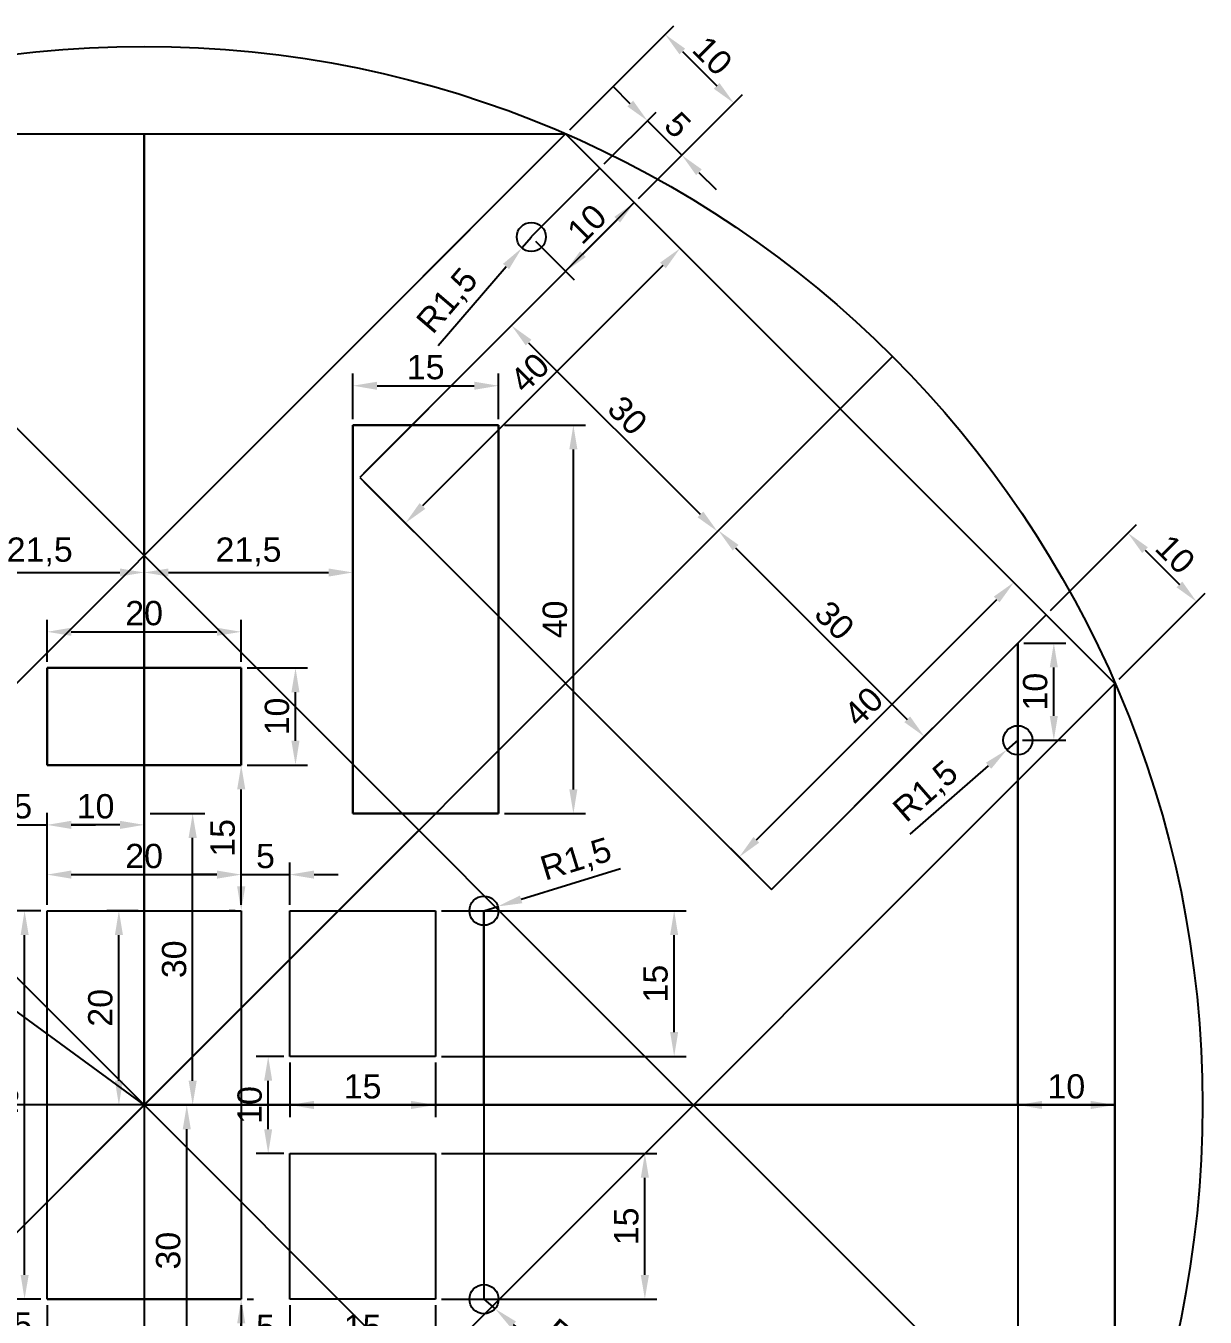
# Model space of a CAD drawing. Header units: millimetres. Extents: x -109 to 109, y -109 to 111.
# Drawn here: x -12.2 to 109.3, y -21.8 to 111.1 of the extents above; entities that cross this region are included whole.
import ezdxf

# ---------------------------------------------------------------- set-up
doc = ezdxf.new("R2010")
doc.units = ezdxf.units.MM
for name, color, linetype in [('Annotation', 2, 'Continuous'), ('Final', 1, 'Continuous'), ('Holes', 4, 'Continuous'), ('Plate', 7, 'Continuous')]:
    doc.layers.add(name, color=color, linetype=linetype)
doc.styles.get("Standard").update_dxf_attribs({"font": 'arial.ttf'})
doc.dimstyles.new('ISO-25', dxfattribs={"dimtxt": 2.5, "dimasz": 2.5, "dimexe": 1.25, "dimexo": 0.625, "dimtad": 1, "dimtxsty": 'Standard', "dimcen": 2.5, "dimadec": 0, "dimazin": 0, "dimtfac": 1, "dimtmove": 0, "dimatfit": 3, "dimfxl": 1, "dimarcsym": 0})

# ---------------------------------------------------------------- blocks, each defined once
blk = doc.blocks.new('*D1')
at = {"layer": 'Annotation', "color": 0, "lineweight": -2, "transparency": 16777216}
for p, q in [((15, -20.62), (15, -26.02)), ((30, -20.62), (30, -26.02)), ((27.5, -24.77), (17.5, -24.77))]:
    blk.add_line(p, q, dxfattribs=at)
at = {"layer": 'Annotation', "color": 0, "transparency": 16777216}
for points in [[(17.5, -24.35), (17.5, -25.18), (15, -24.77)], [(27.5, -24.35), (27.5, -25.18), (30, -24.77)]]:
    blk.add_solid(points, dxfattribs=at)
at = {"layer": 'Defpoints', "color": 0, "transparency": 16777216}
for p in [(15, -20), (30, -20), (15, -24.77)]:
    blk.add_point(p, dxfattribs=at)
at = {"layer": 'Annotation', "color": 0, "transparency": 16777216, "insert": (22.5, -22.87), "char_height": 2.5, "attachment_point": 5}
blk.add_mtext('15', dxfattribs=at)
blk = doc.blocks.new('*D2')
at = {"layer": 'Annotation', "color": 0, "lineweight": -2, "transparency": 16777216}
for p, q in [((30.62, -5), (52.82, -5)), ((51.57, -17.5), (51.57, -7.5)), ((30.62, -20), (52.82, -20))]:
    blk.add_line(p, q, dxfattribs=at)
at = {"layer": 'Annotation', "color": 0, "transparency": 16777216}
for points in [[(51.15, -7.5), (51.99, -7.5), (51.57, -5)], [(51.15, -17.5), (51.99, -17.5), (51.57, -20)]]:
    blk.add_solid(points, dxfattribs=at)
at = {"layer": 'Defpoints', "color": 0, "transparency": 16777216}
for p in [(30, -5), (51.57, -5), (30, -20)]:
    blk.add_point(p, dxfattribs=at)
at = {"layer": 'Annotation', "color": 0, "transparency": 16777216, "insert": (49.67, -12.5), "char_height": 2.5, "attachment_point": 5, "rotation": 90}
blk.add_mtext('15', dxfattribs=at)
blk = doc.blocks.new('*D3')
at = {"layer": 'Annotation', "color": 0, "lineweight": -2, "transparency": 16777216}
for p, q in [((15, 4.38), (15, -1.25)), ((30, 4.38), (30, -1.25)), ((27.5, 0), (17.5, 0))]:
    blk.add_line(p, q, dxfattribs=at)
at = {"layer": 'Annotation', "color": 0, "transparency": 16777216}
for points in [[(17.5, 0.42), (17.5, -0.42), (15, 0)], [(27.5, 0.42), (27.5, -0.42), (30, 0)]]:
    blk.add_solid(points, dxfattribs=at)
at = {"layer": 'Defpoints', "color": 0, "transparency": 16777216}
for p in [(15, 5), (30, 5), (15, 0)]:
    blk.add_point(p, dxfattribs=at)
at = {"layer": 'Annotation', "color": 0, "transparency": 16777216, "insert": (22.5, 1.9), "char_height": 2.5, "attachment_point": 5}
blk.add_mtext('15', dxfattribs=at)
blk = doc.blocks.new('*D4')
at = {"layer": 'Annotation', "color": 0, "lineweight": -2, "transparency": 16777216}
for p, q in [((30.62, 20), (55.84, 20)), ((54.59, 7.5), (54.59, 17.5)), ((30.62, 5), (55.84, 5))]:
    blk.add_line(p, q, dxfattribs=at)
at = {"layer": 'Annotation', "color": 0, "transparency": 16777216}
for points in [[(54.17, 17.5), (55, 17.5), (54.59, 20)], [(54.17, 7.5), (55, 7.5), (54.59, 5)]]:
    blk.add_solid(points, dxfattribs=at)
at = {"layer": 'Defpoints', "color": 0, "transparency": 16777216}
for p in [(30, 20), (54.59, 20), (30, 5)]:
    blk.add_point(p, dxfattribs=at)
at = {"layer": 'Annotation', "color": 0, "transparency": 16777216, "insert": (52.68, 12.5), "char_height": 2.5, "attachment_point": 5, "rotation": 90}
blk.add_mtext('15', dxfattribs=at)
blk = doc.blocks.new('*D5')
at = {"layer": 'Annotation', "color": 0, "lineweight": -2, "transparency": 16777216}
for p, q in [((49.07, 24.31), (38.82, 21.17)), ((35, 20), (36.43, 20.44))]:
    blk.add_line(p, q, dxfattribs=at)
at = {"layer": 'Annotation', "color": 0, "transparency": 16777216}
blk.add_solid([(38.7, 21.57), (38.95, 20.77), (36.43, 20.44)], dxfattribs=at)
at = {"layer": 'Defpoints', "color": 0, "transparency": 16777216}
for p in [(35, 20), (36.43, 20.44)]:
    blk.add_point(p, dxfattribs=at)
at = {"layer": 'Annotation', "color": 0, "transparency": 16777216, "insert": (44.52, 25.14), "char_height": 2.5, "attachment_point": 5, "rotation": 17.0499}
blk.add_mtext('R1,5', dxfattribs=at)
blk = doc.blocks.new('*D6')
at = {"layer": 'Annotation', "color": 0, "lineweight": -2, "transparency": 16777216}
for p, q in [((35, -20), (36.14, -20.98)), ((46.14, -29.61), (38.03, -22.61))]:
    blk.add_line(p, q, dxfattribs=at)
at = {"layer": 'Annotation', "color": 0, "transparency": 16777216}
blk.add_solid([(38.3, -22.3), (37.76, -22.93), (36.14, -20.98)], dxfattribs=at)
at = {"layer": 'Defpoints', "color": 0, "transparency": 16777216}
for p in [(35, -20), (36.14, -20.98)]:
    blk.add_point(p, dxfattribs=at)
at = {"layer": 'Annotation', "color": 0, "transparency": 16777216, "insert": (44.42, -25.31), "char_height": 2.5, "attachment_point": 5, "rotation": 319.2428}
blk.add_mtext('R1,5', dxfattribs=at)
blk = doc.blocks.new('*D13')
at = {"layer": 'Annotation', "color": 0, "lineweight": -2, "transparency": 16777216}
for p, q in [((-10, 20.62), (-10, 24.97)), ((10, 20.62), (10, 24.97)), ((-7.5, 23.72), (7.5, 23.72))]:
    blk.add_line(p, q, dxfattribs=at)
at = {"layer": 'Annotation', "color": 0, "transparency": 16777216}
for points in [[(-7.5, 24.14), (-7.5, 23.3), (-10, 23.72)], [(7.5, 24.14), (7.5, 23.3), (10, 23.72)]]:
    blk.add_solid(points, dxfattribs=at)
at = {"layer": 'Defpoints', "color": 0, "transparency": 16777216}
for p in [(10, 23.72), (-10, 20), (10, 20)]:
    blk.add_point(p, dxfattribs=at)
at = {"layer": 'Annotation', "color": 0, "transparency": 16777216, "insert": (0, 25.62), "char_height": 2.5, "attachment_point": 5}
blk.add_mtext('20', dxfattribs=at)
blk = doc.blocks.new('*D14')
at = {"layer": 'Annotation', "color": 0, "lineweight": -2, "transparency": 16777216}
for p, q in [((-10.62, 20), (-13.56, 20)), ((-12.31, -17.5), (-12.31, 17.5)), ((-10.62, -20), (-13.56, -20))]:
    blk.add_line(p, q, dxfattribs=at)
at = {"layer": 'Annotation', "color": 0, "transparency": 16777216}
for points in [[(-12.72, 17.5), (-11.89, 17.5), (-12.31, 20)], [(-12.72, -17.5), (-11.89, -17.5), (-12.31, -20)]]:
    blk.add_solid(points, dxfattribs=at)
at = {"layer": 'Defpoints', "color": 0, "transparency": 16777216}
for p in [(-12.31, 20), (-10, 20), (-10, -20)]:
    blk.add_point(p, dxfattribs=at)
at = {"layer": 'Annotation', "color": 0, "transparency": 16777216, "insert": (-14.21, 0), "char_height": 2.5, "attachment_point": 5, "rotation": 90}
blk.add_mtext('40', dxfattribs=at)
blk = doc.blocks.new('*D15')
at = {"layer": 'Annotation', "color": 0, "lineweight": -2, "transparency": 16777216}
for p, q in [((-0.62, 20), (-3.85, 20)), ((-2.6, 2.5), (-2.6, 17.5)), ((-0.62, 0), (-3.85, 0))]:
    blk.add_line(p, q, dxfattribs=at)
at = {"layer": 'Annotation', "color": 0, "transparency": 16777216}
for points in [[(-3.01, 17.5), (-2.18, 17.5), (-2.6, 20)], [(-3.01, 2.5), (-2.18, 2.5), (-2.6, 0)]]:
    blk.add_solid(points, dxfattribs=at)
at = {"layer": 'Defpoints', "color": 0, "transparency": 16777216}
for p in [(-2.6, 20), (0, 20), (0, 0)]:
    blk.add_point(p, dxfattribs=at)
at = {"layer": 'Annotation', "color": 0, "transparency": 16777216, "insert": (-4.5, 10), "char_height": 2.5, "attachment_point": 5, "rotation": 90}
blk.add_mtext('20', dxfattribs=at)
blk = doc.blocks.new('*D16')
at = {"layer": 'Annotation', "color": 0, "lineweight": -2, "transparency": 16777216}
for p, q in [((-10, 20.62), (-10, 30.09)), ((0, 20.62), (0, 30.09)), ((-2.5, 28.84), (-7.5, 28.84))]:
    blk.add_line(p, q, dxfattribs=at)
at = {"layer": 'Annotation', "color": 0, "transparency": 16777216}
for points in [[(-7.5, 29.26), (-7.5, 28.42), (-10, 28.84)], [(-2.5, 29.26), (-2.5, 28.42), (0, 28.84)]]:
    blk.add_solid(points, dxfattribs=at)
at = {"layer": 'Defpoints', "color": 0, "transparency": 16777216}
for p in [(-10, 28.84), (-10, 20), (0, 20)]:
    blk.add_point(p, dxfattribs=at)
at = {"layer": 'Annotation', "color": 0, "transparency": 16777216, "insert": (-5, 30.74), "char_height": 2.5, "attachment_point": 5}
blk.add_mtext('10', dxfattribs=at)
blk = doc.blocks.new('*D17')
at = {"layer": 'Annotation', "color": 0, "lineweight": -2, "transparency": 16777216}
for p, q in [((-15, 20.62), (-15, 30.09)), ((-10, 20.62), (-10, 30.09)), ((-17.5, 28.84), (-20, 28.84)), ((-15, 28.84), (-10, 28.84)), ((-7.5, 28.84), (-5, 28.84))]:
    blk.add_line(p, q, dxfattribs=at)
at = {"layer": 'Annotation', "color": 0, "transparency": 16777216}
for points in [[(-17.5, 29.26), (-17.5, 28.42), (-15, 28.84)], [(-7.5, 29.26), (-7.5, 28.42), (-10, 28.84)]]:
    blk.add_solid(points, dxfattribs=at)
at = {"layer": 'Defpoints', "color": 0, "transparency": 16777216}
for p in [(-10, 28.84), (-15, 20), (-10, 20)]:
    blk.add_point(p, dxfattribs=at)
at = {"layer": 'Annotation', "color": 0, "transparency": 16777216, "insert": (-12.5, 30.74), "char_height": 2.5, "attachment_point": 5}
blk.add_mtext('5', dxfattribs=at)
blk = doc.blocks.new('*D18')
at = {"layer": 'Annotation', "color": 0, "lineweight": -2, "transparency": 16777216}
for p, q in [((10, 20.62), (10, 24.97)), ((15, 20.62), (15, 24.97)), ((7.5, 23.72), (5, 23.72)), ((10, 23.72), (15, 23.72)), ((17.5, 23.72), (20, 23.72))]:
    blk.add_line(p, q, dxfattribs=at)
at = {"layer": 'Annotation', "color": 0, "transparency": 16777216}
for points in [[(7.5, 24.14), (7.5, 23.3), (10, 23.72)], [(17.5, 24.14), (17.5, 23.3), (15, 23.72)]]:
    blk.add_solid(points, dxfattribs=at)
at = {"layer": 'Defpoints', "color": 0, "transparency": 16777216}
for p in [(15, 23.72), (10, 20), (15, 20)]:
    blk.add_point(p, dxfattribs=at)
at = {"layer": 'Annotation', "color": 0, "transparency": 16777216, "insert": (12.5, 25.62), "char_height": 2.5, "attachment_point": 5}
blk.add_mtext('5', dxfattribs=at)
blk = doc.blocks.new('*D19')
at = {"layer": 'Annotation', "color": 0, "lineweight": -2, "transparency": 16777216}
for p, q in [((10, -20.62), (10, -26.02)), ((15, -20.62), (15, -26.02)), ((7.5, -24.77), (5, -24.77)), ((10, -24.77), (15, -24.77)), ((17.5, -24.77), (20, -24.77))]:
    blk.add_line(p, q, dxfattribs=at)
at = {"layer": 'Annotation', "color": 0, "transparency": 16777216}
for points in [[(7.5, -24.35), (7.5, -25.18), (10, -24.77)], [(17.5, -24.35), (17.5, -25.18), (15, -24.77)]]:
    blk.add_solid(points, dxfattribs=at)
at = {"layer": 'Defpoints', "color": 0, "transparency": 16777216}
for p in [(10, -20), (15, -20), (15, -24.77)]:
    blk.add_point(p, dxfattribs=at)
at = {"layer": 'Annotation', "color": 0, "transparency": 16777216, "insert": (12.5, -22.87), "char_height": 2.5, "attachment_point": 5}
blk.add_mtext('5', dxfattribs=at)
blk = doc.blocks.new('*D20')
at = {"layer": 'Annotation', "color": 0, "lineweight": -2, "transparency": 16777216}
for p, q in [((-15, -20.62), (-15, -25.77)), ((-10, -20.62), (-10, -25.77)), ((-17.5, -24.52), (-20, -24.52)), ((-15, -24.52), (-10, -24.52)), ((-7.5, -24.52), (-5, -24.52))]:
    blk.add_line(p, q, dxfattribs=at)
at = {"layer": 'Annotation', "color": 0, "transparency": 16777216}
for points in [[(-17.5, -24.1), (-17.5, -24.93), (-15, -24.52)], [(-7.5, -24.1), (-7.5, -24.93), (-10, -24.52)]]:
    blk.add_solid(points, dxfattribs=at)
at = {"layer": 'Defpoints', "color": 0, "transparency": 16777216}
for p in [(-15, -20), (-10, -20), (-10, -24.52)]:
    blk.add_point(p, dxfattribs=at)
at = {"layer": 'Annotation', "color": 0, "transparency": 16777216, "insert": (-12.5, -22.62), "char_height": 2.5, "attachment_point": 5}
blk.add_mtext('5', dxfattribs=at)
blk = doc.blocks.new('*D21')
at = {"layer": 'Annotation', "color": 0, "lineweight": -2, "transparency": 16777216}
for p, q in [((14.38, 5), (11.53, 5)), ((12.78, -2.5), (12.78, 2.5)), ((14.38, -5), (11.53, -5))]:
    blk.add_line(p, q, dxfattribs=at)
at = {"layer": 'Annotation', "color": 0, "transparency": 16777216}
for points in [[(12.36, 2.5), (13.19, 2.5), (12.78, 5)], [(12.36, -2.5), (13.19, -2.5), (12.78, -5)]]:
    blk.add_solid(points, dxfattribs=at)
at = {"layer": 'Defpoints', "color": 0, "transparency": 16777216}
for p in [(12.78, 5), (15, 5), (15, -5)]:
    blk.add_point(p, dxfattribs=at)
at = {"layer": 'Annotation', "color": 0, "transparency": 16777216, "insert": (10.88, 0), "char_height": 2.5, "attachment_point": 5, "rotation": 90}
blk.add_mtext('10', dxfattribs=at)
blk = doc.blocks.new('*D25')
at = {"layer": 'Annotation', "color": 0, "lineweight": -2, "transparency": 16777216}
for p, q in [((10.62, -20), (11.25, -20)), ((10, -32.5), (10, -22.5)), ((10.62, -35), (11.25, -35))]:
    blk.add_line(p, q, dxfattribs=at)
at = {"layer": 'Annotation', "color": 0, "transparency": 16777216}
for points in [[(9.58, -22.5), (10.42, -22.5), (10, -20)], [(9.58, -32.5), (10.42, -32.5), (10, -35)]]:
    blk.add_solid(points, dxfattribs=at)
at = {"layer": 'Defpoints', "color": 0, "transparency": 16777216}
for p in [(10, -20), (10, -20), (10, -35)]:
    blk.add_point(p, dxfattribs=at)
at = {"layer": 'Annotation', "color": 0, "transparency": 16777216, "insert": (8.1, -27.5), "char_height": 2.5, "attachment_point": 5, "rotation": 90}
blk.add_mtext('15', dxfattribs=at)
blk = doc.blocks.new('*D26')
at = {"layer": 'Annotation', "color": 0, "lineweight": -2, "transparency": 16777216}
for p, q in [((9.37, 35), (8.75, 35)), ((10, 22.5), (10, 32.5)), ((9.37, 20), (8.75, 20))]:
    blk.add_line(p, q, dxfattribs=at)
at = {"layer": 'Annotation', "color": 0, "transparency": 16777216}
for points in [[(9.58, 32.5), (10.42, 32.5), (10, 35)], [(9.58, 22.5), (10.42, 22.5), (10, 20)]]:
    blk.add_solid(points, dxfattribs=at)
at = {"layer": 'Defpoints', "color": 0, "transparency": 16777216}
for p in [(10, 35), (10, 35), (10, 20)]:
    blk.add_point(p, dxfattribs=at)
at = {"layer": 'Annotation', "color": 0, "transparency": 16777216, "insert": (8.1, 27.5), "char_height": 2.5, "attachment_point": 5, "rotation": 90}
blk.add_mtext('15', dxfattribs=at)
blk = doc.blocks.new('*D27')
at = {"layer": 'Annotation', "color": 0, "lineweight": -2, "transparency": 16777216}
for p, q in [((-10, 45.62), (-10, 49.97)), ((10, 45.62), (10, 49.97)), ((-7.5, 48.72), (7.5, 48.72))]:
    blk.add_line(p, q, dxfattribs=at)
at = {"layer": 'Annotation', "color": 0, "transparency": 16777216}
for points in [[(-7.5, 49.14), (-7.5, 48.31), (-10, 48.72)], [(7.5, 49.14), (7.5, 48.31), (10, 48.72)]]:
    blk.add_solid(points, dxfattribs=at)
at = {"layer": 'Defpoints', "color": 0, "transparency": 16777216}
for p in [(10, 48.72), (-10, 45), (10, 45)]:
    blk.add_point(p, dxfattribs=at)
at = {"layer": 'Annotation', "color": 0, "transparency": 16777216, "insert": (0, 50.63), "char_height": 2.5, "attachment_point": 5}
blk.add_mtext('20', dxfattribs=at)
blk = doc.blocks.new('*D28')
at = {"layer": 'Annotation', "color": 0, "lineweight": -2, "transparency": 16777216}
for p, q in [((10.62, 45), (16.84, 45)), ((15.59, 37.5), (15.59, 42.5)), ((10.62, 35), (16.84, 35))]:
    blk.add_line(p, q, dxfattribs=at)
at = {"layer": 'Annotation', "color": 0, "transparency": 16777216}
for points in [[(15.17, 42.5), (16, 42.5), (15.59, 45)], [(15.17, 37.5), (16, 37.5), (15.59, 35)]]:
    blk.add_solid(points, dxfattribs=at)
at = {"layer": 'Defpoints', "color": 0, "transparency": 16777216}
for p in [(10, 45), (15.59, 45), (10, 35)]:
    blk.add_point(p, dxfattribs=at)
at = {"layer": 'Annotation', "color": 0, "transparency": 16777216, "insert": (13.69, 40), "char_height": 2.5, "attachment_point": 5, "rotation": 90}
blk.add_mtext('10', dxfattribs=at)
blk = doc.blocks.new('*D29')
at = {"layer": 'Annotation', "color": 0, "lineweight": -2, "transparency": 16777216}
for p, q in [((37.12, 70), (45.46, 70)), ((44.21, 32.5), (44.21, 67.5)), ((37.12, 30), (45.46, 30))]:
    blk.add_line(p, q, dxfattribs=at)
at = {"layer": 'Annotation', "color": 0, "transparency": 16777216}
for points in [[(43.79, 67.5), (44.62, 67.5), (44.21, 70)], [(43.79, 32.5), (44.62, 32.5), (44.21, 30)]]:
    blk.add_solid(points, dxfattribs=at)
at = {"layer": 'Defpoints', "color": 0, "transparency": 16777216}
for p in [(36.5, 70), (44.21, 70), (36.5, 30)]:
    blk.add_point(p, dxfattribs=at)
at = {"layer": 'Annotation', "color": 0, "transparency": 16777216, "insert": (42.31, 50), "char_height": 2.5, "attachment_point": 5, "rotation": 90}
blk.add_mtext('40', dxfattribs=at)
blk = doc.blocks.new('*D30')
at = {"layer": 'Annotation', "color": 0, "lineweight": -2, "transparency": 16777216}
for p, q in [((21.5, 70.62), (21.5, 75.31)), ((36.5, 70.62), (36.5, 75.31)), ((24, 74.06), (34, 74.06))]:
    blk.add_line(p, q, dxfattribs=at)
at = {"layer": 'Annotation', "color": 0, "transparency": 16777216}
for points in [[(24, 74.47), (24, 73.64), (21.5, 74.06)], [(34, 74.47), (34, 73.64), (36.5, 74.06)]]:
    blk.add_solid(points, dxfattribs=at)
at = {"layer": 'Defpoints', "color": 0, "transparency": 16777216}
for p in [(36.5, 74.06), (21.5, 70), (36.5, 70)]:
    blk.add_point(p, dxfattribs=at)
at = {"layer": 'Annotation', "color": 0, "transparency": 16777216, "insert": (29, 75.96), "char_height": 2.5, "attachment_point": 5}
blk.add_mtext('15', dxfattribs=at)
blk = doc.blocks.new('*D34')
at = {"layer": 'Annotation', "color": 0, "lineweight": -2, "transparency": 16777216}
for p, q in [((0.62, 0), (5.64, 0)), ((4.39, -27.5), (4.39, -2.5)), ((0.62, -30), (5.64, -30))]:
    blk.add_line(p, q, dxfattribs=at)
at = {"layer": 'Annotation', "color": 0, "transparency": 16777216}
for points in [[(3.98, -2.5), (4.81, -2.5), (4.39, 0)], [(3.98, -27.5), (4.81, -27.5), (4.39, -30)]]:
    blk.add_solid(points, dxfattribs=at)
at = {"layer": 'Defpoints', "color": 0, "transparency": 16777216}
for p in [(0, 0), (4.39, 0), (0, -30)]:
    blk.add_point(p, dxfattribs=at)
at = {"layer": 'Annotation', "color": 0, "transparency": 16777216, "insert": (2.49, -15), "char_height": 2.5, "attachment_point": 5, "rotation": 90}
blk.add_mtext('30', dxfattribs=at)
blk = doc.blocks.new('*D40')
at = {"layer": 'Annotation', "color": 0, "lineweight": -2, "transparency": 16777216}
for p, q in [((0.62, 30), (6.25, 30)), ((5, 2.5), (5, 27.5)), ((0.62, 0), (6.25, 0))]:
    blk.add_line(p, q, dxfattribs=at)
at = {"layer": 'Annotation', "color": 0, "transparency": 16777216}
for points in [[(4.58, 27.5), (5.42, 27.5), (5, 30)], [(4.58, 2.5), (5.42, 2.5), (5, 0)]]:
    blk.add_solid(points, dxfattribs=at)
at = {"layer": 'Defpoints', "color": 0, "transparency": 16777216}
for p in [(0, 30), (5, 30), (0, 0)]:
    blk.add_point(p, dxfattribs=at)
at = {"layer": 'Annotation', "color": 0, "transparency": 16777216, "insert": (3.1, 15), "char_height": 2.5, "attachment_point": 5, "rotation": 90}
blk.add_mtext('30', dxfattribs=at)
blk = doc.blocks.new('*D41')
at = {"layer": 'Annotation', "color": 0, "lineweight": -2, "transparency": 16777216}
for p, q in [((0, 30.62), (0, 56.08)), ((21.5, 30.62), (21.5, 56.08)), ((2.5, 54.83), (19, 54.83))]:
    blk.add_line(p, q, dxfattribs=at)
at = {"layer": 'Annotation', "color": 0, "transparency": 16777216}
for points in [[(2.5, 55.24), (2.5, 54.41), (0, 54.83)], [(19, 55.24), (19, 54.41), (21.5, 54.83)]]:
    blk.add_solid(points, dxfattribs=at)
at = {"layer": 'Defpoints', "color": 0, "transparency": 16777216}
for p in [(21.5, 54.83), (0, 30), (21.5, 30)]:
    blk.add_point(p, dxfattribs=at)
at = {"layer": 'Annotation', "color": 0, "transparency": 16777216, "insert": (10.75, 56.95), "char_height": 2.5, "attachment_point": 5}
blk.add_mtext('21,5', dxfattribs=at)
blk = doc.blocks.new('*D42')
at = {"layer": 'Annotation', "color": 0, "lineweight": -2, "transparency": 16777216}
for p, q in [((-21.5, 30.62), (-21.5, 56.08)), ((0, 30.72), (0, 56.08)), ((-19, 54.83), (-2.5, 54.83))]:
    blk.add_line(p, q, dxfattribs=at)
at = {"layer": 'Annotation', "color": 0, "transparency": 16777216}
for points in [[(-19, 55.24), (-19, 54.41), (-21.5, 54.83)], [(-2.5, 55.24), (-2.5, 54.41), (0, 54.83)]]:
    blk.add_solid(points, dxfattribs=at)
at = {"layer": 'Defpoints', "color": 0, "transparency": 16777216}
for p in [(0, 54.83), (-21.5, 30), (0, 30.09)]:
    blk.add_point(p, dxfattribs=at)
at = {"layer": 'Annotation', "color": 0, "transparency": 16777216, "insert": (-10.75, 56.95), "char_height": 2.5, "attachment_point": 5}
blk.add_mtext('21,5', dxfattribs=at)
blk = doc.blocks.new('*D43')
at = {"layer": 'Annotation', "color": 0, "lineweight": -2, "transparency": 16777216}
for p, q in [((39.88, 89.37), (38.9, 88.24)), ((30.29, 78.21), (37.27, 86.34))]:
    blk.add_line(p, q, dxfattribs=at)
at = {"layer": 'Annotation', "color": 0, "transparency": 16777216}
blk.add_solid([(36.96, 86.61), (37.59, 86.07), (38.9, 88.24)], dxfattribs=at)
at = {"layer": 'Defpoints', "color": 0, "transparency": 16777216}
for p in [(39.88, 89.37), (38.9, 88.24)]:
    blk.add_point(p, dxfattribs=at)
at = {"layer": 'Annotation', "color": 0, "transparency": 16777216, "insert": (31.35, 82.71), "char_height": 2.5, "attachment_point": 5, "rotation": 49.346}
blk.add_mtext('R1,5', dxfattribs=at)
blk = doc.blocks.new('*D44')
at = {"layer": 'Annotation', "color": 0, "lineweight": -2, "transparency": 16777216}
for p, q in [((89.98, 0.62), (89.98, 1.25)), ((97.48, 0), (92.48, 0)), ((99.98, 0.62), (99.98, 1.25))]:
    blk.add_line(p, q, dxfattribs=at)
at = {"layer": 'Annotation', "color": 0, "transparency": 16777216}
for points in [[(92.48, 0.42), (92.48, -0.42), (89.98, 0)], [(97.48, 0.42), (97.48, -0.42), (99.98, 0)]]:
    blk.add_solid(points, dxfattribs=at)
at = {"layer": 'Defpoints', "color": 0, "transparency": 16777216}
for p in [(89.98, 0), (89.98, 0), (99.98, 0)]:
    blk.add_point(p, dxfattribs=at)
at = {"layer": 'Annotation', "color": 0, "transparency": 16777216, "insert": (94.98, 1.9), "char_height": 2.5, "attachment_point": 5}
blk.add_mtext('10', dxfattribs=at)
blk = doc.blocks.new('*D45')
at = {"layer": 'Annotation', "color": 0, "lineweight": -2, "transparency": 16777216}
for p, q in [((90.61, 47.56), (94.94, 47.56)), ((93.69, 40.06), (93.69, 45.06)), ((90.47, 37.56), (94.94, 37.56))]:
    blk.add_line(p, q, dxfattribs=at)
at = {"layer": 'Annotation', "color": 0, "transparency": 16777216}
for points in [[(93.27, 45.06), (94.1, 45.06), (93.69, 47.56)], [(93.27, 40.06), (94.1, 40.06), (93.69, 37.56)]]:
    blk.add_solid(points, dxfattribs=at)
at = {"layer": 'Defpoints', "color": 0, "transparency": 16777216}
for p in [(89.98, 47.56), (93.69, 47.56), (89.85, 37.56)]:
    blk.add_point(p, dxfattribs=at)
at = {"layer": 'Annotation', "color": 0, "transparency": 16777216, "insert": (91.78, 42.56), "char_height": 2.5, "attachment_point": 5, "rotation": 90}
blk.add_mtext('10', dxfattribs=at)
blk = doc.blocks.new('*D46')
at = {"layer": 'Annotation', "color": 0, "lineweight": -2, "transparency": 16777216}
for p, q in [((89.98, 37.56), (88.85, 36.57)), ((78.9, 27.88), (86.97, 34.92))]:
    blk.add_line(p, q, dxfattribs=at)
at = {"layer": 'Annotation', "color": 0, "transparency": 16777216}
blk.add_solid([(86.69, 35.24), (87.24, 34.61), (88.85, 36.57)], dxfattribs=at)
at = {"layer": 'Defpoints', "color": 0, "transparency": 16777216}
for p in [(89.98, 37.56), (88.85, 36.57)]:
    blk.add_point(p, dxfattribs=at)
at = {"layer": 'Annotation', "color": 0, "transparency": 16777216, "insert": (80.59, 32.18), "char_height": 2.5, "attachment_point": 5, "rotation": 41.118}
blk.add_mtext('R1,5', dxfattribs=at)
blk = doc.blocks.new('*D74')
at = {"layer": 'Annotation', "color": 0, "lineweight": -2, "transparency": 16777216}
for p, q in [((22.64, 65.07), (38.72, 81.15)), ((39.6, 78.49), (57.28, 60.82)), ((43.85, 43.85), (59.93, 59.93))]:
    blk.add_line(p, q, dxfattribs=at)
at = {"layer": 'Annotation', "color": 0, "transparency": 16777216}
for points in [[(39.9, 78.79), (39.31, 78.2), (37.84, 80.26)], [(57.58, 61.11), (56.99, 60.52), (59.05, 59.05)]]:
    blk.add_solid(points, dxfattribs=at)
at = {"layer": 'Defpoints', "color": 0, "transparency": 16777216}
for p in [(22.2, 64.63), (59.05, 59.05), (43.41, 43.41)]:
    blk.add_point(p, dxfattribs=at)
at = {"layer": 'Annotation', "color": 0, "transparency": 16777216, "insert": (49.79, 71), "char_height": 2.5, "attachment_point": 5, "rotation": 315}
blk.add_mtext('30', dxfattribs=at)
blk = doc.blocks.new('*D75')
at = {"layer": 'Annotation', "color": 0, "lineweight": -2, "transparency": 16777216}
for p, q in [((43.85, 43.85), (60.03, 60.03)), ((60.92, 57.38), (78.59, 39.7)), ((65.07, 22.64), (81.24, 38.82))]:
    blk.add_line(p, q, dxfattribs=at)
at = {"layer": 'Annotation', "color": 0, "transparency": 16777216}
for points in [[(61.21, 57.67), (60.62, 57.09), (59.15, 59.15)], [(78.89, 40), (78.3, 39.41), (80.36, 37.93)]]:
    blk.add_solid(points, dxfattribs=at)
at = {"layer": 'Defpoints', "color": 0, "transparency": 16777216}
for p in [(43.41, 43.41), (80.36, 37.93), (64.63, 22.2)]:
    blk.add_point(p, dxfattribs=at)
at = {"layer": 'Annotation', "color": 0, "transparency": 16777216, "insert": (71.1, 49.89), "char_height": 2.5, "attachment_point": 5, "rotation": 315}
blk.add_mtext('30', dxfattribs=at)
blk = doc.blocks.new('*D76')
at = {"layer": 'Annotation', "color": 0, "lineweight": -2, "transparency": 16777216}
for p, q in [((92.47, 50.93), (88.69, 54.7)), ((63.06, 27.3), (87.81, 52.05)), ((64.18, 22.64), (60.41, 26.42))]:
    blk.add_line(p, q, dxfattribs=at)
at = {"layer": 'Annotation', "color": 0, "transparency": 16777216}
for points in [[(87.51, 52.35), (88.1, 51.76), (89.58, 53.82)], [(62.76, 27.6), (63.35, 27.01), (61.29, 25.53)]]:
    blk.add_solid(points, dxfattribs=at)
at = {"layer": 'Defpoints', "color": 0, "transparency": 16777216}
for p in [(89.58, 53.82), (92.91, 50.48), (64.63, 22.2)]:
    blk.add_point(p, dxfattribs=at)
at = {"layer": 'Annotation', "color": 0, "transparency": 16777216, "insert": (74.09, 41.02), "char_height": 2.5, "attachment_point": 5, "rotation": 45}
blk.add_mtext('40', dxfattribs=at)
blk = doc.blocks.new('*D77')
at = {"layer": 'Annotation', "color": 0, "lineweight": -2, "transparency": 16777216}
for p, q in [((50.93, 92.47), (56.08, 87.32)), ((53.42, 86.43), (28.68, 61.69)), ((22.64, 64.18), (27.79, 59.03))]:
    blk.add_line(p, q, dxfattribs=at)
at = {"layer": 'Annotation', "color": 0, "transparency": 16777216}
for points in [[(53.13, 86.73), (53.72, 86.14), (55.19, 88.2)], [(28.38, 61.98), (28.97, 61.39), (26.91, 59.92)]]:
    blk.add_solid(points, dxfattribs=at)
at = {"layer": 'Defpoints', "color": 0, "transparency": 16777216}
for p in [(50.48, 92.91), (22.2, 64.63), (26.91, 59.92)]:
    blk.add_point(p, dxfattribs=at)
at = {"layer": 'Annotation', "color": 0, "transparency": 16777216, "insert": (39.71, 75.4), "char_height": 2.5, "attachment_point": 5, "rotation": 45}
blk.add_mtext('40', dxfattribs=at)
blk = doc.blocks.new('*D78')
at = {"layer": 'Annotation', "color": 0, "lineweight": -2, "transparency": 16777216}
for p, q in [((43.85, 100.42), (54.55, 111.12)), ((55.43, 108.47), (58.97, 104.93)), ((50.93, 93.35), (61.62, 104.05))]:
    blk.add_line(p, q, dxfattribs=at)
at = {"layer": 'Annotation', "color": 0, "transparency": 16777216}
for points in [[(55.73, 108.76), (55.14, 108.17), (53.66, 110.23)], [(59.26, 105.22), (58.67, 104.64), (60.74, 103.16)]]:
    blk.add_solid(points, dxfattribs=at)
at = {"layer": 'Defpoints', "color": 0, "transparency": 16777216}
for p in [(60.74, 103.16), (43.41, 99.98), (50.48, 92.91)]:
    blk.add_point(p, dxfattribs=at)
at = {"layer": 'Annotation', "color": 0, "transparency": 16777216, "insert": (58.54, 108.04), "char_height": 2.5, "attachment_point": 5, "rotation": 315}
blk.add_mtext('10', dxfattribs=at)
blk = doc.blocks.new('*D79')
at = {"layer": 'Annotation', "color": 0, "lineweight": -2, "transparency": 16777216}
for p, q in [((50.07, 103.1), (48.3, 104.87)), ((47.39, 96.89), (52.72, 102.22)), ((51.84, 101.34), (55.38, 97.8)), ((50.93, 93.35), (56.26, 98.69)), ((57.14, 96.03), (58.91, 94.27))]:
    blk.add_line(p, q, dxfattribs=at)
at = {"layer": 'Annotation', "color": 0, "transparency": 16777216}
for points in [[(50.37, 103.4), (49.78, 102.81), (51.84, 101.34)], [(57.44, 96.33), (56.85, 95.74), (55.38, 97.8)]]:
    blk.add_solid(points, dxfattribs=at)
at = {"layer": 'Defpoints', "color": 0, "transparency": 16777216}
for p in [(55.38, 97.8), (46.95, 96.45), (50.48, 92.91)]:
    blk.add_point(p, dxfattribs=at)
at = {"layer": 'Annotation', "color": 0, "transparency": 16777216, "insert": (54.95, 100.91), "char_height": 2.5, "attachment_point": 5, "rotation": 315}
blk.add_mtext('5', dxfattribs=at)
blk = doc.blocks.new('*D80')
at = {"layer": 'Annotation', "color": 0, "lineweight": -2, "transparency": 16777216}
for p, q in [((47.39, 96), (51.37, 92.03)), ((45.18, 87.61), (48.72, 91.14)), ((40.32, 88.93), (44.3, 84.96))]:
    blk.add_line(p, q, dxfattribs=at)
at = {"layer": 'Annotation', "color": 0, "transparency": 16777216}
for points in [[(48.42, 91.44), (49.01, 90.85), (50.48, 92.91)], [(44.89, 87.9), (45.48, 87.31), (43.41, 85.84)]]:
    blk.add_solid(points, dxfattribs=at)
at = {"layer": 'Defpoints', "color": 0, "transparency": 16777216}
for p in [(46.95, 96.45), (50.48, 92.91), (39.88, 89.37)]:
    blk.add_point(p, dxfattribs=at)
at = {"layer": 'Annotation', "color": 0, "transparency": 16777216, "insert": (45.6, 90.72), "char_height": 2.5, "attachment_point": 5, "rotation": 45}
blk.add_mtext('10', dxfattribs=at)
blk = doc.blocks.new('*D86')
at = {"layer": 'Annotation', "color": 0, "lineweight": -2, "transparency": 16777216}
for p, q in [((93.35, 50.93), (102.2, 59.78)), ((103.09, 57.13), (106.62, 53.59)), ((100.42, 43.85), (109.28, 52.71))]:
    blk.add_line(p, q, dxfattribs=at)
at = {"layer": 'Annotation', "color": 0, "transparency": 16777216}
for points in [[(103.38, 57.42), (102.79, 56.83), (101.32, 58.89)], [(106.92, 53.89), (106.33, 53.3), (108.39, 51.82)]]:
    blk.add_solid(points, dxfattribs=at)
at = {"layer": 'Defpoints', "color": 0, "transparency": 16777216}
for p in [(108.39, 51.82), (92.91, 50.48), (99.98, 43.41)]:
    blk.add_point(p, dxfattribs=at)
at = {"layer": 'Annotation', "color": 0, "transparency": 16777216, "insert": (106.2, 56.7), "char_height": 2.5, "attachment_point": 5, "rotation": 315}
blk.add_mtext('10', dxfattribs=at)
blk = doc.blocks.new('*D87')
at = {"layer": 'Annotation', "color": 0, "lineweight": -2, "transparency": 16777216}
for p, q in [((-108.12, 79.06), (-90.01, 65.81)), ((0, 0), (-87.99, 64.34))]:
    blk.add_line(p, q, dxfattribs=at)
at = {"layer": 'Annotation', "color": 0, "transparency": 16777216}
blk.add_solid([(-89.76, 66.15), (-90.25, 65.48), (-87.99, 64.34)], dxfattribs=at)
at = {"layer": 'Defpoints', "color": 0, "transparency": 16777216}
for p in [(-87.99, 64.34), (0, 0)]:
    blk.add_point(p, dxfattribs=at)
at = {"layer": 'Annotation', "color": 0, "transparency": 16777216, "insert": (-103.3, 77.89), "char_height": 2.5, "attachment_point": 5, "rotation": 323.8259}
blk.add_mtext('R109', dxfattribs=at)

msp = doc.modelspace()

# ---------------------------------------------------------------- linework, layer by layer
at = {"layer": 'Final'}
for p, q in [((-43.413, 99.982), (43.413, 99.982)), ((43.413, 99.982), (99.982, 43.413)), ((21.5, 30), (21.5, 70)), ((21.5, 70), (36.5, 70)), ((36.5, 70), (36.5, 30)), ((10, 45), (-10, 45)), ((-10, 45), (-10, 35)), ((10, 35), (10, 45)), ((99.982, -43.413), (99.982, 43.413)), ((-10, 35), (10, 35)), ((36.5, 30), (21.5, 30)), ((-10, 20), (10, 20)), ((-10, -20), (-10, 20)), ((10, 20), (10, -20)), ((15, 20), (30, 20)), ((15, 5), (15, 20)), ((30, 20), (30, 5)), ((30, 5), (15, 5)), ((15, -5), (30, -5)), ((15, -20), (15, -5)), ((30, -5), (30, -20)), ((10, -20), (-10, -20)), ((30, -20), (15, -20))]:
    msp.add_line(p, q, dxfattribs=at)
for centre in [(39.877, 89.375), (89.982, 37.555), (35, 20), (35, -20)]:
    msp.add_circle(centre, 1.5, dxfattribs=at)
at = {"layer": 'Holes'}
for p, q in [((46.949, 96.446), (39.877, 89.375)), ((36.5, 70), (21.5, 70)), ((21.5, 70), (21.5, 30)), ((36.5, 30), (36.5, 70)), ((89.982, 0), (89.982, 47.555)), ((89.982, 47.555), (89.982, -47.555)), ((89.982, 47.555), (89.982, 37.555)), ((-10, 35), (-10, 45)), ((-10, 45), (10, 45)), ((10, 45), (10, 35)), ((10, 35), (-10, 35)), ((0, 0), (0, 30)), ((0, 30), (0, -30)), ((21.5, 30), (31.5, 30)), ((31.5, 30), (36.5, 30)), ((-10, -20), (-10, 20)), ((-10, 20), (10, 20)), ((10, 20), (10, -20)), ((15, 5), (15, 20)), ((15, 20), (30, 20)), ((30, 20), (30, 5)), ((35, 0), (35, 20)), ((35, 20), (35, -20)), ((0, 0), (0, 5)), ((30, 5), (15, 5)), ((0, 0), (-99.982, 0)), ((0, 0), (99.982, 0)), ((0, 0), (35, 0)), ((99.982, 0), (64.482, 0)), ((99.982, 0), (89.982, 0)), ((0, 0), (0, -99.982)), ((0, 0), (0, -25)), ((15, -5), (30, -5)), ((15, -20), (15, -5)), ((30, -5), (30, -20)), ((-10, -20), (10, -20)), ((30, -20), (15, -20))]:
    msp.add_line(p, q, dxfattribs=at)
for centre in [(39.877, 89.375), (89.982, 37.555), (35, 20), (35, -20)]:
    msp.add_circle(centre, 1.5, dxfattribs=at)
at = {"layer": 'Plate'}
for p, q in [((-99.982, -43.413), (43.413, 99.982)), ((-43.413, 99.982), (99.982, -43.413)), ((-43.413, 99.982), (43.413, 99.982)), ((0, 0), (0, 99.982)), ((0, 99.982), (0, -99.982)), ((43.413, 99.982), (23.7, 80.269)), ((43.413, 99.982), (50.484, 92.91)), ((50.484, 92.91), (22.2, 64.626)), ((50.484, 92.91), (92.91, 50.484)), ((-77.075, -77.075), (77.075, 77.075)), ((0, 0), (-77.075, 77.075)), ((22.2, 64.626), (64.626, 22.2)), ((64.626, 22.2), (92.91, 50.484)), ((92.91, 50.484), (99.982, 43.413)), ((99.982, 43.413), (-43.413, -99.982)), ((99.982, 43.413), (99.982, -43.413)), ((0, 0), (28.284, 28.284)), ((99.982, 0), (-99.982, 0)), ((0, 0), (-77.075, -77.075)), ((0, 0), (77.075, -77.075))]:
    msp.add_line(p, q, dxfattribs=at)
msp.add_circle((0, 0), 109, dxfattribs=at)

# ---------------------------------------------------------------- dimensions: what is measured, and where the dimension line sits
at = {"layer": 'Annotation'}
for p1, p2, distance, picture, middle in [((43.413, 99.982), (50.484, 92.91), 14.498, '*D78', (58.545, 108.042)), ((46.949, 96.446), (50.484, 92.91), 6.917, '*D79', (54.948, 100.91)), ((39.877, 89.375), (46.949, 96.446), -5, '*D80', (45.604, 90.719)), ((50.484, 92.91), (22.2, 64.626), 6.659, '*D77', (39.706, 75.404)), ((22.2, 64.626), (43.413, 43.413), 22.112, '*D74', (49.787, 71)), ((43.413, 43.413), (64.626, 22.2), 22.252, '*D75', (71.099, 49.886)), ((92.91, 50.484), (99.982, 43.413), 11.894, '*D86', (106.201, 56.703)), ((64.626, 22.2), (92.91, 50.484), 4.717, '*D76', (74.089, 41.022))]:
    dim = msp.add_aligned_dim(p1=p1, p2=p2, distance=distance, dimstyle='ISO-25', dxfattribs=at)
    dim.commit()
    dim.dimension.update_dxf_attribs({"geometry": picture, "text_midpoint": middle})
for center, mpoint, picture, middle in [((39.877, 89.375), (38.9, 88.237), '*D43', (31.354, 82.714)), ((89.982, 37.555), (88.852, 36.569), '*D46', (80.592, 32.183)), ((35, 20), (36.434, 20.44), '*D5', (44.516, 25.144)), ((35, -20), (36.136, -20.979), '*D6', (44.423, -25.313))]:
    dim = msp.add_radius_dim(center=center, mpoint=mpoint, dimstyle='ISO-25', dxfattribs=at)
    dim.commit()
    dim.dimension.update_dxf_attribs({"geometry": picture, "text_midpoint": middle})
dim = msp.add_radius_dim(center=(0, 0), mpoint=(-87.988, 64.336), dimstyle='ISO-25', dxfattribs=at)
dim.commit()
dim.dimension.update_dxf_attribs({"geometry": '*D87', "text_midpoint": (-104.42, 76.351), "dimtype": 164})
for base, p1, p2, picture, middle in [((36.5, 74.056), (21.5, 70), (36.5, 70), '*D30', (29, 75.958)), ((0, 54.825), (-21.5, 30), (0, 30.091), '*D42', (-10.75, 56.953)), ((21.5, 54.825), (0, 30), (21.5, 30), '*D41', (10.75, 56.953)), ((10, 48.724), (-10, 45), (10, 45), '*D27', (0, 50.626)), ((-10, 28.841), (-15, 20), (-10, 20), '*D17', (-12.5, 30.737)), ((-10, 28.841), (0, 20), (-10, 20), '*D16', (-5, 30.742)), ((10, 23.721), (-10, 20), (10, 20), '*D13', (0, 25.622)), ((15, 23.721), (10, 20), (15, 20), '*D18', (12.5, 25.617)), ((15, 0), (30, 5), (15, 5), '*D3', (22.5, 1.901)), ((89.982, 0), (99.982, 0), (89.982, 0), '*D44', (94.982, 1.901)), ((-10, -24.517), (-15, -20), (-10, -20), '*D20', (-12.5, -22.621)), ((15, -24.767), (10, -20), (15, -20), '*D19', (12.5, -22.871)), ((15, -24.767), (30, -20), (15, -20), '*D1', (22.5, -22.866))]:
    dim = msp.add_linear_dim(base=base, p1=p1, p2=p2, dimstyle='ISO-25', dxfattribs=at)
    dim.commit()
    dim.dimension.update_dxf_attribs({"geometry": picture, "text_midpoint": middle})
for base, p1, p2, picture, middle in [((44.208, 70), (36.5, 30), (36.5, 70), '*D29', (42.307, 50)), ((93.685, 47.555), (89.846, 37.556), (89.982, 47.555), '*D45', (91.784, 42.556)), ((15.588, 45), (10, 35), (10, 45), '*D28', (13.686, 40)), ((10, 35), (10, 20), (10, 35), '*D26', (8.099, 27.5)), ((5, 30), (0, 0), (0, 30), '*D40', (3.098, 15)), ((-12.308, 20), (-10, -20), (-10, 20), '*D14', (-14.21, 0)), ((-2.598, 20), (0, 0), (0, 20), '*D15', (-4.499, 10)), ((54.586, 20), (30, 5), (30, 20), '*D4', (52.685, 12.5)), ((12.777, 5), (15, -5), (15, 5), '*D21', (10.876, 0)), ((4.393, 0), (0, -30), (0, 0), '*D34', (2.491, -15)), ((51.569, -5), (30, -20), (30, -5), '*D2', (49.667, -12.5)), ((10, -20), (10, -35), (10, -20), '*D25', (8.099, -27.5))]:
    dim = msp.add_linear_dim(base=base, p1=p1, p2=p2, angle=90, dimstyle='ISO-25', dxfattribs=at)
    dim.commit()
    dim.dimension.update_dxf_attribs({"geometry": picture, "text_midpoint": middle})

doc.saveas('drawing.dxf')
